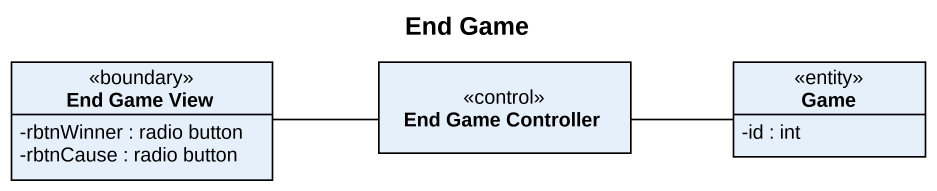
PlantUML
@startuml
title End Game
hide circle
hide empty members
skinparam classAttributeIconSize 0
class "End Game View" as End_Game_View <<boundary>> {
  -rbtnWinner : radio button
  -rbtnCause : radio button
}
class "End Game Controller" as End_Game_Controller <<control>>
class Game <<entity>> {
  -id : int
}
End_Game_View -right- End_Game_Controller
End_Game_Controller -right- Game
@enduml
